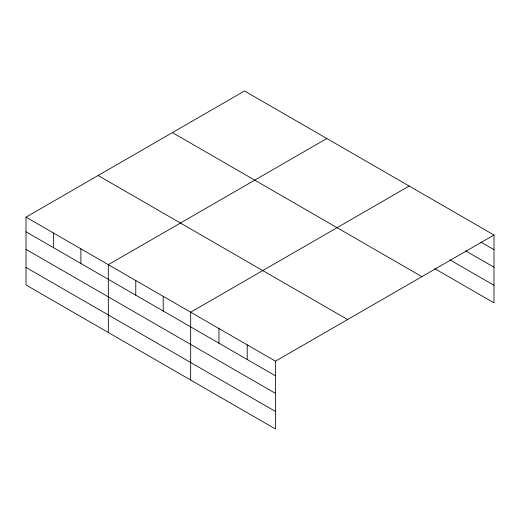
<?xml version="1.0" encoding="UTF-8"?>
<svg xmlns="http://www.w3.org/2000/svg" width="520" height="520" viewBox="0 0 520 520"><rect width="100%" height="100%" fill="white"/><g stroke="black" fill="none" stroke-linecap="round" stroke-linejoin="round"><path stroke-width="0.78" d="M275.49 393.387L275.49 361.179L26 217.139L26 284.98L275.49 429.019L275.49 393.387L26 249.347M434.694 268.619L494 302.861L494 235.02L244.511 90.981L26 217.139M326.846 138.515L108.329 264.673L108.329 332.507M409.175 186.05L190.665 312.208L190.665 380.042M275.49 361.179L494 235.02M480.896 242.112L494 249.678M465.725 250.906L494 267.228M449.865 259.831L494 285.311M172.406 132.613L421.889 276.653M98.111 175.506L347.594 319.547M26 231.797L275.49 375.837M26 267.43L275.49 411.469M247.214 344.857L247.214 359.509M218.94 328.53L218.94 343.187M163.215 296.361L163.215 311.019M135.772 280.521L135.772 295.172M80.886 248.827L80.886 263.484M53.443 232.986L53.443 247.644"/></g></svg>
